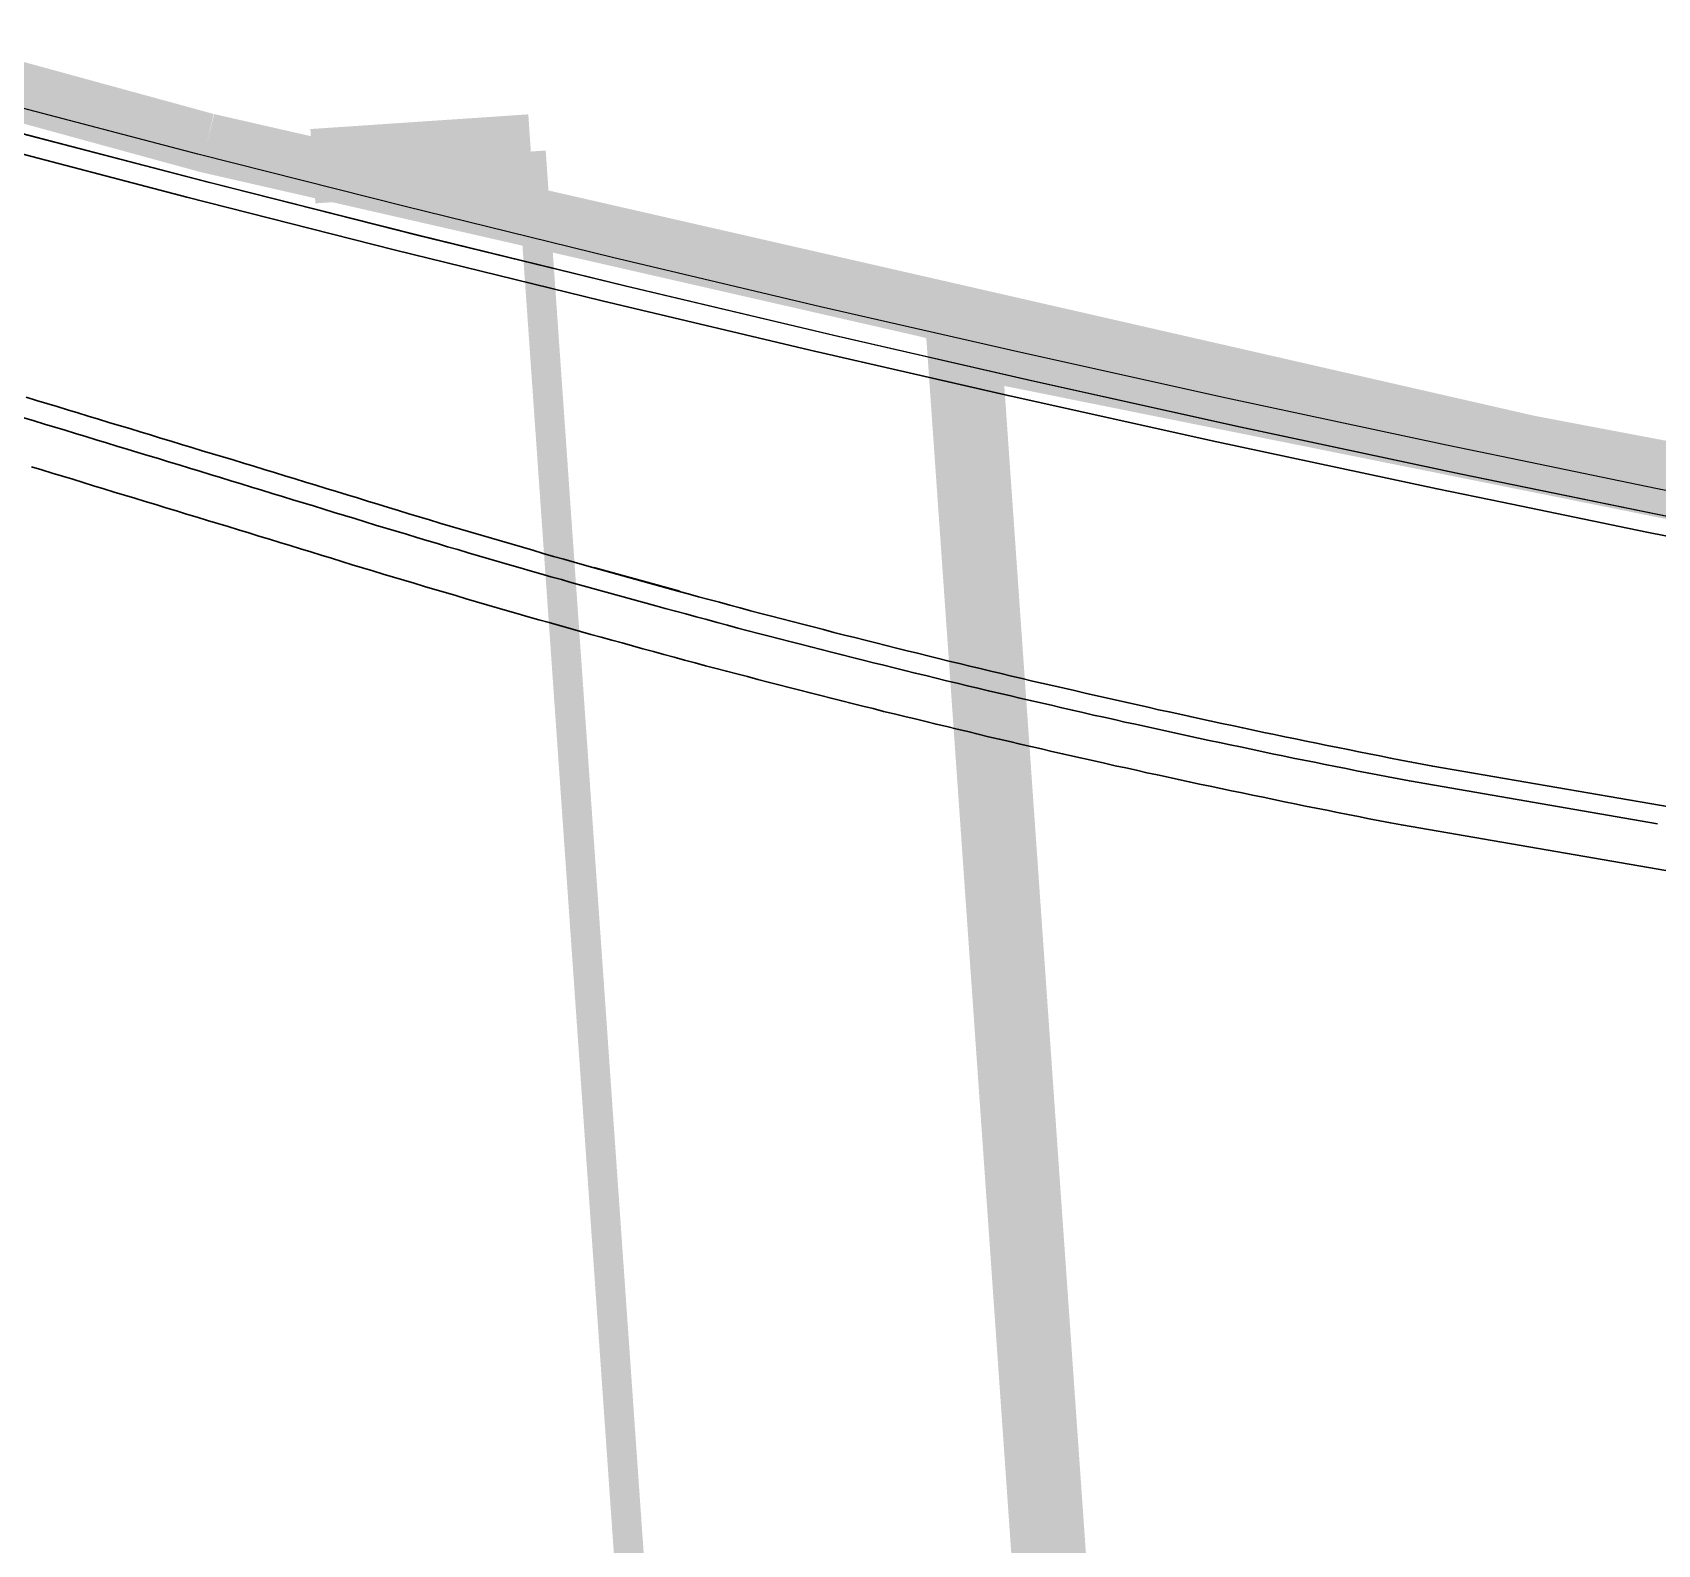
# Model space of a CAD drawing. Header units: millimetres. Extents: x 50357 to 985146, y 723188 to 1803594.
# Drawn here: x 832080.81 to 832091.72, y 820150.53 to 820160.68 of the extents above; entities that cross this region are included whole.
import ezdxf

# ---------------------------------------------------------------- set-up
doc = ezdxf.new("R2010")
doc.units = ezdxf.units.MM
doc.header["$LTSCALE"] = 3
doc.header["$MEASUREMENT"] = 0
doc.linetypes.add('DASHED', pattern=[19.05, 12.7, -6.35])
doc.linetypes.add('Grid Line', pattern=[22.225, 12.7, -3.175, 3.175, -3.175])
doc.layers.get('Defpoints').update_dxf_attribs({"color": 32})
for name, color, linetype in [('-Section line', 7, 'Continuous'), ('3A35X-MAGP-P-LD-00-0$0$LWK-STEPS', 1, 'Continuous'), ('_ANCILIARY HATCH', 252, 'Continuous'), ('_PARCEL BOUNDARY', 10, 'DASHED'), ('LWK-STEPS', 8, 'Continuous'), ('UAJ-00XREF', 7, 'Continuous')]:
    doc.layers.add(name, color=color, linetype=linetype)
doc.layers.add('-Surrender line', color=7, linetype='Continuous', lineweight=40, true_color=0xff7575)
doc.layers.add('3A35X-MAGP-P-LD-00-0$0$LWK-GA_PLANTERWALL', color=7, linetype='Continuous', lineweight=30)
doc.layers.add('LWK-GA_PLANTERWALL', color=8, linetype='Continuous', lineweight=30)

# ---------------------------------------------------------------- blocks, each defined once
blk = doc.blocks.new('QA')
at = {"layer": '3A35X-MAGP-P-LD-00-0$0$LWK-GA_PLANTERWALL', "elevation": 0}
for points in [[(-4487, 14128), (-4419, 14102), (-4351, 14076), (-4283, 14051), (-4216, 14025), (-4148, 13999), (-4080, 13973), (-4012, 13947), (-3944, 13921), (-3876, 13896), (-3808, 13870), (-3740, 13844), (-3672, 13818), (-3605, 13792), (-3537, 13766), (-3469, 13740), (-3401, 13714), (-3333, 13688), (-3265, 13663), (-3197, 13637), (-3129, 13611), (-3062, 13585), (-2994, 13559), (-2926, 13533), (-2858, 13507), (-2790, 13481), (-2722, 13455), (-2655, 13429), (-2587, 13403), (-2519, 13377), (-2451, 13351), (-2383, 13325), (-2315, 13299), (-2248, 13273), (-2180, 13247), (-2112, 13221), (-2045, 13195), (-1977, 13169), (-1910, 13144), (-1842, 13118), (-1774, 13092), (-1707, 13067), (-1639, 13042), (-1571, 13016), (-1504, 12991), (-1436, 12966), (-1368, 12941), (-1300, 12916), (-1232, 12891), (-1164, 12866), (-1097, 12841), (-1029, 12816), (-961, 12792), (-893, 12767), (-825, 12743), (-770, 12723)], [(-770, 12723), (-204, 12523)], [(-763, 12723), (-198, 12523)], [(-204, 12523), (-143, 12502), (-75, 12478), (-7, 12454), (62, 12431), (130, 12407), (199, 12384), (267, 12360), (335, 12337), (404, 12314), (472, 12291), (541, 12268), (609, 12245), (678, 12222), (746, 12199), (815, 12176), (884, 12153), (952, 12131), (1021, 12108), (1090, 12086), (1159, 12063), (1227, 12041), (1296, 12019), (1365, 11997), (1434, 11974), (1503, 11952), (1572, 11930), (1641, 11909), (1709, 11887), (1778, 11865), (1847, 11843), (1916, 11822), (1985, 11800), (2054, 11779), (2123, 11757), (2193, 11736), (2262, 11715), (2331, 11694), (2400, 11673), (2469, 11652), (2538, 11631), (2608, 11610), (2677, 11589), (2746, 11568), (2815, 11548), (2885, 11527), (2954, 11506), (3023, 11486), (3093, 11466), (3162, 11445), (3231, 11425), (3301, 11405), (3370, 11385), (3440, 11365), (3509, 11345), (3579, 11325), (3648, 11305), (3718, 11286), (3787, 11266), (3857, 11247), (3927, 11227), (3996, 11208), (4066, 11188), (4136, 11169), (4205, 11150), (4275, 11131), (4345, 11112), (4415, 11093), (4485, 11074), (4554, 11055), (4624, 11037), (4694, 11018), (4764, 10999), (6406, 10597)]]:
    blk.add_lwpolyline(points, dxfattribs=at)
at = {"layer": '3A35X-MAGP-P-LD-00-0$0$LWK-STEPS', "ltscale": 0.5, "elevation": 0}
for points in [[(6470, 12555), (5514, 12822), (5085, 12942), (3631, 13360), (2253, 13767), (950, 14163), (-422, 14591), (-1791, 15029), (-3156, 15478), (-4446, 15912)], [(6476, 12555), (5521, 12822), (5092, 12942), (3638, 13360), (2259, 13767), (956, 14163), (-416, 14591), (-1785, 15029), (-3150, 15478), (-4440, 15912)]]:
    blk.add_lwpolyline(points, dxfattribs=at)
blk = doc.blocks.new('3A35X-MAGP-P-LD-00-0')
at = {"layer": 'LWK-GA_PLANTERWALL', "elevation": 0}
for points in [[(834532680, 818162628), (834532749, 818162607), (834532819, 818162586), (834532888, 818162565), (834532958, 818162544), (834533027, 818162523), (834533097, 818162501), (834533166, 818162480), (834533236, 818162459), (834533305, 818162438), (834533375, 818162417), (834533444, 818162396), (834533514, 818162375), (834533583, 818162354), (834533653, 818162333), (834533722, 818162311), (834533792, 818162290), (834533861, 818162269), (834533931, 818162248), (834534000, 818162227), (834534070, 818162206), (834534139, 818162185), (834534208, 818162163), (834534278, 818162142), (834534347, 818162121), (834534417, 818162100), (834534486, 818162079), (834534556, 818162057), (834534625, 818162036), (834534695, 818162015), (834534764, 818161994), (834534833, 818161972), (834534903, 818161951), (834534972, 818161930), (834535042, 818161909), (834535111, 818161888), (834535181, 818161868), (834535251, 818161847), (834535320, 818161826), (834535390, 818161805), (834535460, 818161785), (834535529, 818161765), (834535599, 818161744), (834535669, 818161724), (834535739, 818161703), (834535808, 818161683), (834535878, 818161663), (834535948, 818161643), (834536017, 818161623), (834536087, 818161603), (834536157, 818161584), (834536227, 818161564), (834536297, 818161544), (834536367, 818161525), (834536437, 818161505), (834536507, 818161486), (834536577, 818161466), (834536647, 818161447), (834536717, 818161428), (834536787, 818161409), (834536857, 818161390), (834536927, 818161371), (834536997, 818161352), (834537067, 818161333), (834537137, 818161314), (834537208, 818161295), (834537278, 818161277), (834537348, 818161258), (834537418, 818161240), (834537489, 818161222), (834537559, 818161203), (834537629, 818161185), (834537699, 818161167), (834537769, 818161149), (834537840, 818161131), (834537910, 818161113), (834537981, 818161095), (834538051, 818161077), (834538122, 818161059), (834538192, 818161042), (834538263, 818161024), (834538333, 818161007), (834538403, 818160989), (834538474, 818160972), (834538545, 818160955), (834538615, 818160938), (834538686, 818160921), (834538756, 818160903), (834538827, 818160887), (834538897, 818160870), (834538968, 818160853), (834539039, 818160836), (834539109, 818160819), (834539180, 818160803), (834539251, 818160786), (834539321, 818160770), (834539392, 818160753), (834539463, 818160737), (834539534, 818160721), (834539605, 818160705), (834539675, 818160689), (834539746, 818160673), (834539817, 818160657), (834539888, 818160641), (834539959, 818160625), (834540030, 818160610), (834540101, 818160594), (834540172, 818160578), (834540242, 818160563), (834540314, 818160548), (834540384, 818160532), (834540456, 818160517), (834540526, 818160502), (834540597, 818160487), (834540669, 818160472), (834540740, 818160457), (834540811, 818160442), (834540882, 818160427), (834540953, 818160413), (834541024, 818160398), (834541095, 818160383), (834541166, 818160369), (834541238, 818160354), (834541309, 818160340), (834541380, 818160326), (834541451, 818160312), (834541522, 818160298), (834541594, 818160284), (834541665, 818160270), (834541736, 818160256), (834541807, 818160242), (834541881, 818160228), (834550410, 818158761)], [(834532628, 818162957), (834532697, 818162936), (834532767, 818162915), (834532836, 818162894), (834532906, 818162873), (834532975, 818162852), (834533045, 818162831), (834533114, 818162810), (834533184, 818162788), (834533253, 818162767), (834533323, 818162746), (834533393, 818162725), (834533462, 818162704), (834533532, 818162683), (834533601, 818162662), (834533671, 818162641), (834533740, 818162620), (834533810, 818162599), (834533879, 818162577), (834533949, 818162556), (834534018, 818162535), (834534088, 818162514), (834534157, 818162493), (834534226, 818162472), (834534296, 818162450), (834534366, 818162429), (834534435, 818162408), (834534505, 818162387), (834534574, 818162366), (834534643, 818162344), (834534713, 818162323), (834534782, 818162302), (834534852, 818162281), (834534921, 818162259), (834534990, 818162238), (834535059, 818162217), (834535129, 818162197), (834535198, 818162176), (834535267, 818162155), (834535336, 818162134), (834535406, 818162114), (834535475, 818162093), (834535544, 818162073), (834535613, 818162052), (834535683, 818162032), (834535752, 818162012), (834535822, 818161992), (834535891, 818161972), (834535961, 818161952), (834536030, 818161932), (834536100, 818161912), (834536169, 818161892), (834536239, 818161872), (834536295, 818161856)], [(834536295, 818161856), (834536873, 818161696)], [(834536873, 818161696), (834536936, 818161679), (834537005, 818161660), (834537075, 818161642), (834537145, 818161623), (834537215, 818161604), (834537285, 818161585), (834537354, 818161567), (834537424, 818161548), (834537494, 818161530), (834537564, 818161512), (834537634, 818161494), (834537704, 818161475), (834537774, 818161457), (834537844, 818161439), (834537914, 818161421), (834537984, 818161404), (834538054, 818161386), (834538124, 818161368), (834538195, 818161350), (834538265, 818161333), (834538335, 818161315), (834538405, 818161298), (834538475, 818161281), (834538545, 818161263), (834538616, 818161246), (834538686, 818161229), (834538756, 818161212), (834538826, 818161195), (834538897, 818161178), (834538967, 818161161), (834539037, 818161145), (834539108, 818161128), (834539178, 818161111), (834539248, 818161095), (834539319, 818161078), (834539389, 818161062), (834539460, 818161046), (834539530, 818161030), (834539601, 818161013), (834539671, 818160997), (834539742, 818160981), (834539812, 818160965), (834539883, 818160950), (834539953, 818160934), (834540024, 818160918), (834540094, 818160903), (834540165, 818160887), (834540236, 818160872), (834540306, 818160856), (834540377, 818160841), (834540447, 818160826), (834540518, 818160810), (834540589, 818160795), (834540659, 818160780), (834540731, 818160765), (834540801, 818160751), (834540872, 818160736), (834540943, 818160721), (834541013, 818160706), (834541084, 818160692), (834541155, 818160677), (834541226, 818160663), (834541297, 818160649), (834541368, 818160634), (834541439, 818160620), (834541510, 818160606), (834541580, 818160592), (834541651, 818160578), (834541722, 818160564), (834541793, 818160550), (834541864, 818160537), (834541935, 818160523), (834543601, 818160236)]]:
    blk.add_lwpolyline(points, dxfattribs=at)
at = {"layer": 'LWK-GA_PLANTERWALL'}
blk.add_polyline3d([(834546200, 818161671, 0), (834543528, 818162194, 0), (834542557, 818162394, 0), (834542120, 818162484, 0), (834540641, 818162799, 0), (834539238, 818163109, 0), (834537910, 818163413, 0), (834536511, 818163744, 0), (834535115, 818164085, 0), (834533722, 818164438, 0), (834532405, 818164782, 0)], dxfattribs=at)
at = {"layer": 'LWK-STEPS', "ltscale": 0.5, "elevation": 0}
for points in [[(834546256, 818161965), (834543588, 818162488), (834542618, 818162687), (834542182, 818162777), (834540705, 818163092), (834539303, 818163402), (834537978, 818163705), (834536582, 818164035), (834535188, 818164377), (834533797, 818164728), (834532481, 818165072)], [(834546200, 818161671), (834543528, 818162194), (834542557, 818162394), (834542120, 818162484), (834540641, 818162799), (834539238, 818163109), (834537910, 818163413), (834536511, 818163744), (834535115, 818164085), (834533722, 818164438), (834532405, 818164782)]]:
    blk.add_lwpolyline(points, dxfattribs=at)
at = {"color": 9, "rotation": 4.018631480163328}
blk.add_blockref('QA', (834538110, 818149316), dxfattribs=at)
blk = doc.blocks.new('PARCEL BOUNDARY')
at = {"layer": '_PARCEL BOUNDARY', "ltscale": 0.2, "const_width": 400}
blk.add_lwpolyline([(834438280, 817554903), (834459677, 817560069, -0.242354), (834444628, 817513801), (834495220, 817517337), (834492444, 817557035), (834498761, 817565962, 0.103945), (834533697, 817549820, 0.028149), (834560518, 817544745), (834570883, 817541589, 0.012181), (834580152, 817539059, 0.011817), (834589680, 817538655, 0.018959), (834627610, 817539489), (834630540, 817540418), (834634554, 817540697), (834637584, 817540183, 0.004979), (834647569, 817541071), (834660846, 817542394, -0.02316)], format="xyb", dxfattribs=at)

msp = doc.modelspace()

# ---------------------------------------------------------------- hatches: boundary and pattern name
at = {"layer": '_ANCILIARY HATCH'}
h = msp.add_hatch(dxfattribs=at)
h.set_pattern_fill('CORK', color=0, scale=6, angle=180)
h.set_pattern_definition([(93.998909, (834525.52516, 818208.8837), (-0.74817403, -0.0523031), []), (228.99891, (834525.873, 818209.284), (1.6009543, -1.3917419), [1.0606602, -1.0606602]), (228.99891, (834525.86, 818209.471), (1.6009543, -1.3917419), [1.0606602, -1.0606602]), (228.99891, (834525.847, 818209.658), (1.6009543, -1.3917419), [1.0606602, -1.0606602])])
edge = h.paths.add_edge_path()
edge.add_line((832090.7849, 820101.5342), (832088.2938, 820137.1793))
edge.add_line((832088.2938, 820137.1793), (832088.3846, 820137.1776))
edge.add_line((832088.3846, 820137.1776), (832088.4643, 820137.1982))
edge.add_line((832088.4643, 820137.1982), (832089.42, 820137.2353))
edge.add_line((832089.42, 820137.2353), (832091.453, 820124.9428))
edge.add_line((832091.453, 820124.9428), (832093.2031, 820099.8986))
edge.add_line((832093.2031, 820099.8986), (832079.9619, 820098.973))
edge.add_line((832079.9619, 820098.973), (832069.1867, 820097.0669))
edge.add_line((832069.1867, 820097.0669), (832044.1177, 820095.3144))
edge.add_line((832044.1177, 820095.3144), (832041.8612, 820127.5927))
edge.add_line((832041.8612, 820127.5927), (832043.2577, 820127.6916))
edge.add_line((832043.2577, 820127.6916), (832040.4945, 820167.2185))
edge.add_line((832040.4945, 820167.2185), (832042.8385, 820170.5308))
edge.add_arc((832106.7788, 820262.9721), 112.4, 235.32894, 253.550773)
edge.add_line((832074.951, 820155.1725), (832074.0531, 820151.0931))
edge.add_arc((832110.9995, 820270.7046), 125.1876, 237.56452, 252.834786, ccw=False)
edge.add_line((832043.8552, 820165.0468), (832048.6509, 820098.5887))
edge.add_line((832048.6509, 820098.5887), (832090.7849, 820101.5342))

# ---------------------------------------------------------------- linework, layer by layer
at = {"layer": '-Surrender line', "linetype": 'DASHED', "const_width": 0.1}
msp.add_lwpolyline([(832087.0644, 820158.6143), (832081.8151, 820159.9216, -0.0152281), (832076.305, 820161.3646), (832071.376, 820138.9951), (832081.6321, 820136.7386), (832088.5616, 820137.223), (832088.5, 820138.1048), (832080.5718, 820137.5817), (832072.0908, 820139.4504), (832074.4913, 820150.3451), (832087.8612, 820147.3991)], format="xyb", close=True, dxfattribs=at)
at = {"linetype": 'DASHED', "ltscale": 3, "const_width": 0.5}
msp.add_lwpolyline([(832108.6305, 820154.8126), (832097.0484, 820156.6081), (832093.0727, 820157.4148), (832087.0644, 820158.6143), (832090.6186, 820107.7967)], dxfattribs=at)
msp.add_lwpolyline([(832088.5616, 820137.223), (832090.6186, 820107.7967), (832113.2794, 820109.3808), (832110.133, 820154.3908), (832108.6305, 820154.8126, -0.0029505), (832097.0484, 820156.6081), (832087.0644, 820158.6143)], format="xyb", dxfattribs=at)

# ---------------------------------------------------------------- next in the draw order: block references
at = {"layer": 'UAJ-00XREF', "ltscale": 0.5, "xscale": 0.0009999999999999998, "yscale": 0.0009999999999999998, "zscale": 0.0009999999999999998, "rotation": 359.9752874263863}
msp.add_blockref('3A35X-MAGP-P-LD-00-0', (-2804.6854, 2355.157, -0.0001), dxfattribs=at)

# ---------------------------------------------------------------- next in the draw order: linework, layer by layer
at = {"layer": '-Section line', "ltscale": 2, "const_width": 0.5, "flags": 128}
msp.add_lwpolyline([(832082.6931, 820159.7794), (832084.1568, 820159.878)], dxfattribs=at)
at = {"layer": '-Section line', "linetype": 'Grid Line', "ltscale": 2, "const_width": 0.2, "flags": 128}
msp.add_lwpolyline([(832084.1568, 820159.878), (832085.825, 820136.0147)], dxfattribs=at)
at = {"layer": 'Defpoints', "ltscale": 100, "const_width": 0.15, "elevation": 988.9998, "flags": 128}
msp.add_lwpolyline([(832057.9337, 819898.3719), (832041.9348, 820127.3448), (832043.5057, 820127.4545), (832040.7284, 820167.1508), (832047.0462, 820176.0782, 0.1039453), (832081.9819, 820159.9356, 0.0281485), (832108.8028, 820154.86), (832119.1678, 820151.7038, 0.0121811), (832128.4367, 820149.1737, 0.0118169), (832137.9647, 820148.7695, 0.018959), (832175.8947, 820149.6028), (832178.8247, 820150.5317), (832181.5923, 820150.724), (832185.0968, 820100.6524), (832191.0821, 820101.0714), (832194.5731, 820051.1934), (832188.5872, 820050.7744), (832191.6802, 820006.5825)], format="xyb", dxfattribs=at)

# ---------------------------------------------------------------- next in the draw order: block references
at = {"xscale": 0.001, "yscale": 0.001, "zscale": 0.001, "rotation": 359.998908534026}
msp.add_blockref('PARCEL BOUNDARY', (-2467.289, 2626.0129, -0.0001), dxfattribs=at)

doc.saveas('drawing.dxf')
